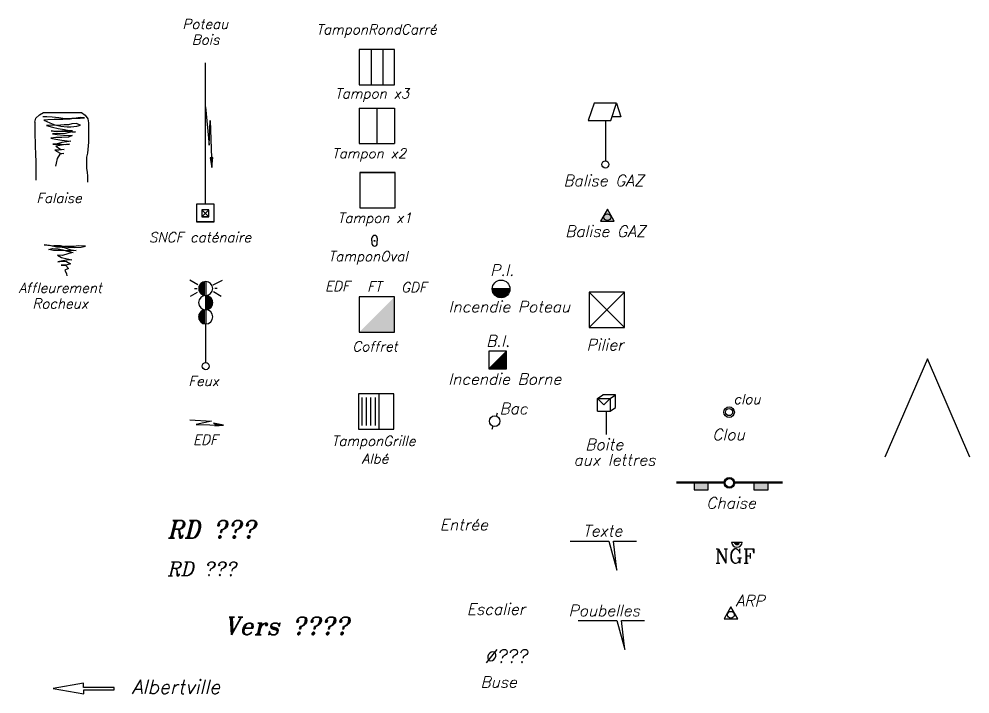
# Model space of a CAD drawing. Header units: metres. Extents: x 9606 to 9900, y 4805 to 4952.
# Drawn here: x 9819.15 to 9846.07, y 4913.06 to 4932.16 of the extents above; entities that cross this region are included whole.
import ezdxf

# ---------------------------------------------------------------- set-up
doc = ezdxf.new("R2010")
doc.units = ezdxf.units.M
doc.header["$LTSCALE"] = 2
doc.layers.add('Bati Seuil', color=7, linetype='Continuous', lineweight=50)
for name, color, linetype in [('Bati Texte', 7, 'Continuous'), ('Cadastre Texte', 150, 'Continuous'), ('Escalier Texte', 7, 'Continuous'), ('Légende Topo', 7, 'Continuous'), ('Mobilier Urbain Symbole', 7, 'Continuous'), ('Mobilier Urbain Texte', 7, 'Continuous'), ('Mur', 7, 'Continuous'), ('Relief Rocher', 15, 'Continuous'), ('Res Aep Symbole', 140, 'Continuous'), ('Res Aep Texte', 7, 'Continuous'), ('Res Elec Symbole', 1, 'Continuous'), ('Res Elec Texte', 1, 'Continuous'), ('Res EP Symbole', 142, 'Continuous'), ('Res EP Texte', 142, 'Continuous'), ('Res Equipement Incendie', 140, 'Continuous'), ('Res Gaz', 30, 'Continuous'), ('Res Gaz Symbole', 30, 'Continuous'), ('Res Gaz Texte', 30, 'Continuous'), ('Res Téléphone Texte', 3, 'Continuous'), ('Signalisation Verticale Symbole', 7, 'Continuous'), ('SNCF Symbole', 7, 'Continuous'), ('Station Symbole', 1, 'Continuous'), ('Station Texte', 7, 'Continuous'), ('Voirie Texte', 7, 'Continuous')]:
    doc.layers.add(name, color=color, linetype=linetype)
doc.styles.add('17', font='romans.shx', dxfattribs={"oblique": 13.5, "height": 0.9})
doc.styles.add('COMP', font='complex.shx')
doc.styles.add('Cotation Alti', font='romans.shx', dxfattribs={"oblique": 13.49999999999998, "height": 0.28})
doc.styles.add('Romanc', font='romanc.shx', dxfattribs={"oblique": 13.5, "height": 0.4})
doc.styles.add('Romant', font='romant.shx', dxfattribs={"oblique": 13.5, "height": 0.5})

# ---------------------------------------------------------------- blocks, each defined once
blk = doc.blocks.new('Bac')
for p, q in [((0.05037568765692413, 0.1418779933592305), (0.08452832838520408, 0.238065427809488)), ((-0.04994415317196399, -0.1406626208918169), (-0.08409679401665926, -0.2368500554584898))]:
    blk.add_line(p, q)
blk.add_circle((0, 0), 0.15)
blk = doc.blocks.new('Boite au lettre')
at = {"flags": 128}
for points in [[(-0.2568285468732938, 1.021535643361858), (-0.1031714531127363, 1.120464356834418)], [(0.2568285469897091, 0.7604643567319727), (0.2568285469897091, 1.120464356834418), (-0.1031714531127363, 1.120464356834418)], [(0.1031714532291517, 1.021535643361858), (0.2568285469897091, 1.120464356834418)], [(-0.2568285468732938, 1.021535643361858), (-0.07682854682207108, 0.8415356433106354), (0.1031714532291517, 1.021535643361858)], [(-0.2568285468732938, 0.6615356432594126), (-0.2568285468732938, 1.021535643361858)], [(-0.2568285468732938, 1.021535643361858), (0.1031714532291517, 1.021535643361858)], [(0.1031714532291517, 1.021535643361858), (0.1031714532291517, 0.6615356432594126)], [(-0.2568285468732938, 0.6615356432594126), (0.1031714532291517, 0.6615356432594126)], [(0, 0), (0, 0.6615356432594126)], [(0.1031714532291517, 0.6615356432594126), (0.2568285469897091, 0.7604643567319727)]]:
    blk.add_lwpolyline(points, dxfattribs=at)
blk = doc.blocks.new('Station')
at = {"layer": 'Station Symbole', "color": 0}
blk.add_lwpolyline([(0, 0.2239999999292195), (-0.1939896905096248, -0.1120000000228174), (0.1939896905096248, -0.1119999999646097)], close=True, dxfattribs=at)
blk.add_circle((0, 0), 0.09600000000000003, dxfattribs=at)
blk = doc.blocks.new('AffleurementRocheux')
blk.add_lwpolyline([(-0.3711816119030118, 0.8633700138889253), (-0.1820216979831457, 0.8625940517522395), (0.02641125395894051, 0.8189703384414315), (0.2219953751191497, 0.8039121017791331), (0.404731082264334, 0.8174184141680598), (0.5317891929298639, 0.8402251470834017), (0.3219289416447282, 0.848862498998642), (0.2091467520222068, 0.8324771150946617), (0.06923992559313774, 0.8382347943261266), (-0.0642429031431675, 0.8297106632962823), (-0.1770250927656889, 0.8133252798579633), (-0.2962314891628921, 0.8112221700139344), (-0.4903880078345537, 0.8612669040448964), (-0.6367194596678019, 0.8813077863305807), (-0.441135129891336, 0.8662490858696401), (-0.2534028170630336, 0.8304866258986294), (-0.07209471147507429, 0.8090064395219088), (0.1142099993303418, 0.738257481250912), (0.2605412416160107, 0.7182170636951923), (0.1270586219616234, 0.7096924684010446), (-0.02712463773787022, 0.7090291264466941), (-0.1877321037463844, 0.7226480590179563), (-0.3768922267481685, 0.7234244858846068), (-0.5089472457766533, 0.7498863888904452), (-0.4025892624631524, 0.7805540473200381), (-0.241981795988977, 0.766935114748776), (-0.1099267778918147, 0.7404732112772763), (0.04925308702513576, 0.6918677808716893), (0.1813081055879593, 0.6654058774001896), (0.02569745341315866, 0.6297555733472109), (-0.1234892010688782, 0.579823459032923), (-0.2633962370455265, 0.5855816029943526), (-0.1470450437627733, 0.5177117167040706), (0.00571061484515667, 0.4833885603584349), (0.1377656329423189, 0.4569266568869352), (0.004283013287931681, 0.4484020620584488), (-0.108499176800251, 0.4320166781544685), (-0.2498338134028018, 0.4027883233502507), (-0.1370516242459416, 0.419173707254231), (-0.01142081199213862, 0.4069940783083439), (0.1049303812906146, 0.3391241915524006), (-0.01570382574573159, 0.3020350486040115), (-0.1556106526404619, 0.3077927278354764), (-0.02998004946857691, 0.2956135631538928), (0.04354268126189709, 0.208478756248951), (-0.05639088619500399, 0.1635283594951034), (-0.01142081245779991, 0.06355104688555002), (0, 0)])
blk = doc.blocks.new('Chaise')
for p, q in [((-1.5, 0.03000000002793968), (-0.1500000000232831, 0.03000000002793968)), ((-1.5, 0), (-0.1500000000232831, 0)), ((-0.5978346944320947, 0), (-0.9978346944553778, 0)), ((-0.9978346944553778, 0), (-0.9978346944553778, -0.2000000000116415)), ((-0.5978346944320947, -0.2000000000116415), (-0.5978346944320947, 0)), ((0.1500000000232831, 0.03000000002793968), (1.5, 0.03000000002793968)), ((0.1500000000232831, 0), (1.5, 0)), ((1.094194776844233, 0), (0.6941947768209502, 0)), ((0.6941947768209502, 0), (0.6941947768209502, -0.2000000000116415)), ((1.094194776844233, -0.2000000000116415), (1.094194776844233, 0)), ((-0.9978346944553778, -0.2000000000116415), (-0.5978346944320947, -0.2000000000116415)), ((0.6941947768209502, -0.2000000000116415), (1.094194776844233, -0.2000000000116415))]:
    blk.add_line(p, q)
for radius in [0.15, 0.12]:
    blk.add_circle((0, 0), radius)
for points in [[(-0.9978346944553778, -0.2000000000116415), (-0.5978346944320947, 0), (-0.5978346944320947, -0.2000000000116415)], [(-0.9978346944553778, -0.2000000000116415), (-0.9978346944553778, 0), (-0.5978346944320947, 0)], [(0.6941947768209502, 0), (1.094194776844233, 0), (0.6941947768209502, -0.2000000000116415)], [(0.6941947768209502, -0.2000000000116415), (1.094194776844233, 0), (1.094194776844233, -0.2000000000116415)]]:
    blk.add_solid(points)
blk = doc.blocks.new('Clou')
for radius in [0.15, 0.1]:
    blk.add_circle((0, 0), radius)
at = {"style": 'Cotation Alti', "oblique": 13.49999999999998}
blk.add_text('clou', height=0.28, dxfattribs=at).set_placement((0.1226293285193378, 0.2295332630028497))
blk = doc.blocks.new('Coffret')
for p, q in [((1, 1), (0, 1)), ((0, 1), (0, 0)), ((1, 0), (1, 1)), ((0, 0), (1, 0))]:
    blk.add_line(p, q)
blk.add_solid([(0, 0), (1, 0), (1, 1)])
blk = doc.blocks.new('EDF')
for p, q in [((-0.4005120005458593, 0.08482373086735606), (0.2164632300846279, 0.04693290888099)), ((0.2164632300846279, 0.04693290888099), (-0.2164632299682125, -0.04693290893919766)), ((-0.2164632299682125, -0.04693290893919766), (0.5557989716762677, -0.06515985552687198)), ((0.5557989716762677, -0.06515985552687198), (0.2768472734605893, -0.01345113437855616)), ((0.2768472734605893, -0.01345113437855616), (0.3671748298220336, -0.06070794508559629)), ((0.3671748298220336, -0.06070794508559629), (0.3078552201623097, -0.09094050253042951)), ((0.3078552201623097, -0.09094050253042951), (0.5557989716762677, -0.06515985552687198))]:
    blk.add_line(p, q)
for points in [[(0.5557989716762677, -0.06515985552687198), (0.2768472734605893, -0.01345113437855616), (0.3671748298220336, -0.06070794508559629)], [(0.3671748298220336, -0.06070794508559629), (0.3078552201623097, -0.09094050253042951), (0.5557989716762677, -0.06515985552687198)]]:
    blk.add_solid(points)
blk = doc.blocks.new('Falaise')
for points in [[(-0.02653281344100833, 1.644304246176034), (4.656612873077393e-10, 1.750388327054679), (0.1061302372254431, 1.847632399294525), (0.2122609838843346, 1.909514779690653), (0.6456280704587698, 1.909514779690653), (0.7606029184535146, 1.918355119880289), (1.185125394258648, 1.918355119880289), (1.29125614091754, 1.909514779690653), (1.39738688711077, 1.838792059570551), (1.468140718061477, 1.732707647141069), (1.485829430632293, 1.617783226072788), (1.485829430166632, 1.078522150870413), (1.47698481939733, 0.9724380704574287), (1.468140717595816, 0.8663539895787835), (1.459296616725624, 0.7602695766836405), (1.432763802353293, 0.6541854967363179), (1.432763802818954, 0.32709258235991), (1.450452514924109, 0.2210085019469261), (1.459296616725624, 0.1149244206026196), (1.459296616259962, -0.05304204020649195)], [(-0.02653281387873108, 1.644304244425939), (-0.02653281344100833, 1.228807931765914), (-0.01768871210515499, 1.113883510697633), (-0.01768871210515499, 0.901715349406004), (-0.008844610303640366, 0.7956309369765222), (-0.008844610769301653, 0.6807065168395638), (0, 0.5746224359609187), (0, 0)], [(0.1940556857734919, 1.80263327434659), (0.3119833227247, 1.80263327434659), (0.4593929955735803, 1.790845711715519), (0.6488236738368869, 1.775190014857799), (0.7620055638253689, 1.752520184032619), (0.8966923095285892, 1.749093369115144), (1.015533487312496, 1.754728083964437), (1.150220233481377, 1.751301269978285), (1.256611313670874, 1.753541991580278), (1.375452356878668, 1.759177197702229), (1.265665939543396, 1.769391506444663), (1.072124498896301, 1.743392922915518), (0.9691288899630308, 1.728696679230779), (0.8627378093078732, 1.726455956697464), (0.7597422008402646, 1.711759713012725), (0.6375055518001318, 1.718580520246178), (0.5186645081266761, 1.712945314124227), (0.3341776933521032, 1.702796245925128), (0.2277866126969457, 1.700555523391813), (0.3952958304435015, 1.62578997341916), (0.5311143649742007, 1.569147078320384), (0.7042830572463572, 1.522686652373523), (0.883110717870295, 1.504530684091151), (0.9895017985254526, 1.506771406158805), (1.158142910338938, 1.525982495862991), (1.257743048481643, 1.553134261630476), (1.137770215980709, 1.600715135689825), (1.018929039128125, 1.595080421306193), (0.9193289009854198, 1.567928655538708), (0.8004877232015133, 1.562293940689415), (0.6940966434776783, 1.560053218156099), (0.5786509374156594, 1.54196298122406), (0.4156686589121819, 1.551056841854006), (0.2968274815939367, 1.545422127004713), (0.4699961738660932, 1.498961701057851), (0.6273191110230982, 1.461562225595117), (0.8095421092584729, 1.430951226968318), (0.9227241324260831, 1.408280905336142), (1.032511004246771, 1.39806619239971), (0.897824258543551, 1.401493007317185), (0.729183011688292, 1.382282409351319), (0.5446963310241699, 1.372132849413902), (0.4315143078565598, 1.394803171046078), (0.5695965252816677, 1.378920834511518), (0.7416331088170409, 1.385676401667297), (0.9046152010560036, 1.376581963151693), (1.014401752501726, 1.366367163136601), (1.120792833156884, 1.368607885669917), (0.9895015582442284, 1.359579178038985), (0.8027513804845512, 1.308669638354331), (0.6114736227318645, 1.323431614320725), (0.4677325710654259, 1.311009001452476), (0.6058144681155682, 1.295126577839255), (0.784642128739506, 1.276970609556884), (0.9227242125198245, 1.261088764294982), (1.029115292709321, 1.263329486362636), (0.9204605296254158, 1.220328205730766), (0.735973714850843, 1.210179137066007), (0.5639371308498085, 1.203423569910228), (0.4201960791833699, 1.19100095750764), (0.5616736342199147, 1.162663590162992), (0.7314466689713299, 1.128658107016236), (0.8819786636158824, 1.116169676184654), (0.9917654013261199, 1.105955454520881), (0.876319695264101, 1.087865218054503), (0.7359737944789231, 1.062986996024847), (0.5990236857905984, 1.025653339456767), (0.4801826421171427, 1.020018133334816), (0.5865735886618495, 1.022259347140789), (0.7212603343650699, 1.018832532688975), (0.8434969838708639, 1.012011724989861), (0.9498880635946989, 1.014252447523177), (0.7812468176707625, 0.9950418495573103), (0.6782512082718313, 0.9803456054069102), (0.5628055026754737, 0.9622553684748709), (0.6929647489450872, 0.8773079281672835), (0.8027513003908098, 0.8670931281521916), (0.646560151129961, 0.8512765234336257), (0.5401687510311604, 0.8490357142873108), (0.6827782285399735, 0.7674817745573819), (0.7925651003606617, 0.757267062086612), (0.6771193938329816, 0.7391768251545727), (0.6046825735829771, 0.6123812873847783), (0.5729918368160725, 0.4833122929558158), (0.5560143734328449, 0.3983971830457449)]]:
    blk.add_lwpolyline(points)
blk = doc.blocks.new('Pilier')
for p, q in [((0, 1), (1, 0)), ((0, 0), (1, 1)), ((1, 1), (0, 1)), ((0, 1), (0, 0)), ((1, 0), (1, 1)), ((0, 0), (1, 0))]:
    blk.add_line(p, q)
blk = doc.blocks.new('Repère NGF')
blk.add_hatch(color=256).paths.add_polyline_path([(-0.07499999995343387, -5.820766091346741e-11, 1), (0.07499999995343387, -5.820766091346741e-11)])
for p in [(-0.1500000000232831, -1.164153218269348e-10), (-0.1500000000232831, 0)]:
    blk.add_line(p, (0.1500000000232831, 0))
for radius, start, end in [(0.15, 180, 0), (0.075, 180.0000000155543, 359.9999999844458)]:
    blk.add_arc((0, 0), radius, start, end)
at = {"style": 'COMP'}
blk.add_text('NGF', height=0.4, dxfattribs=at).set_placement((-0.6210663023808604, -0.5980350458119515))
blk = doc.blocks.new('SNCF caténaire')
for p, q in [((7.981450107763521e-05, 0.2517003255097734), (7.981450107763521e-05, 4.260221592521702)), ((7.981450107763521e-05, 3.014077873611313), (0.1103934333823418, 1.925808647479244)), ((0.1103934333823418, 1.925808647479244), (0.1333933124387841, 2.62321981005789)), ((0.1333933124387841, 2.62321981005789), (0.1870619139735936, 1.28970664310873)), ((0.2113787323160068, 1.575512360520406), (0.1325053761029267, 1.572084913540493)), ((0.1325053761029267, 1.572084913540493), (0.1870619139735936, 1.28970664310873)), ((0.1870619139735936, 1.28970664310873), (0.2113787323160068, 1.575512360520406)), ((0.2500798145010776, 0.2517003255097734), (-0.2499201854989224, 0.2517003255097734)), ((-0.2499201854989224, 0.2517003255097734), (-0.2499201854989224, -0.2482996744902266)), ((0.1000000000003638, -0.1000000000003638), (-0.1000000000003638, 0.1000000000003638)), ((0.1000000000003638, 0.1000000000003638), (-0.1000000000003638, -0.1000000000003638)), ((0.2500798145010776, -0.2482996744902266), (0.2500798145010776, 0.2517003255097734)), ((0.2500798145010776, -0.2482996744902266), (-0.2499201854989224, -0.2482996744902266)), ((-0.2499201854989224, -0.2482996744902266), (0.2500798145010776, -0.2482996744902266))]:
    blk.add_line(p, q)
blk.add_lwpolyline([(-0.1000000000003638, -0.1000000000003638), (0.1000000000003638, -0.1000000000003638), (0.1000000000003638, 0.1000000000003638), (-0.1000000000003638, 0.1000000000003638)], close=True)
blk.add_lwpolyline([(0.1000000000003638, -0.1000000000003638), (-0.1000000000003638, -0.1000000000003638)])
blk.add_solid([(0.1870619139735936, 1.28970664310873), (0.1325053761029267, 1.572084913540493), (0.2113787323160068, 1.575512360520406)])
blk = doc.blocks.new('Tampon Oval')
for p, q in [((-0.0750000000698492, 0), (-0.0750000000698492, 0.07810598536161706)), ((-0.0750000000698492, 0), (-0.0750000000698492, -0.07525598653592169)), ((0.07499999995343387, 0.07810598536161706), (0.07499999995343387, 0)), ((0.07499999995343387, -0.07525598653592169), (0.07499999995343387, 0))]:
    blk.add_line(p, q)
blk.add_circle((0, 0), 0.01356864393468814)
for centre, start, end in [((0, 0.07810598536161706), 0, 180), ((0, -0.07525598653592169), 180, 0)]:
    blk.add_arc(centre, 0.0750000000698492, start, end)
blk = doc.blocks.new('Tampon x1')
for p, q in [((1, 1), (0, 1)), ((0, 1), (0, 0)), ((1, 0), (1, 1)), ((0, 0), (1, 0))]:
    blk.add_line(p, q)
blk.add_lwpolyline([(0, 1), (1, 1)])
blk = doc.blocks.new('Tampon x3')
for p, q in [((0.9999999999999996, 1), (-4.440892098500626e-16, 0.9999999999999991)), ((-4.440892098500626e-16, 0.9999999999999991), (0, 0)), ((0.3333299999999996, 0.9999999999999991), (0.3333300000000001, 0)), ((0.6666599999999996, 0.9999999999999991), (0.66666, 0)), ((1, 0), (0.9999999999999996, 1)), ((0, 0), (1, 0))]:
    blk.add_line(p, q)
blk = doc.blocks.new('*X72')
at = {"color": 0}
for p, q in [((4.800000000000001, 41.17469826296496), (4.800000000000001, 41.32149445248782)), ((4.8375, 41.1141769759634), (4.8375, 41.38201573948938)), ((4.875000000000001, 41.08175628044843), (4.875000000000001, 41.41443643500435)), ((4.912500000000001, 41.06210941784618), (4.912500000000001, 41.4340832976066)), ((4.950000000000001, 41.05137126450478), (4.950000000000001, 41.444821450948))]:
    blk.add_line(p, q, dxfattribs=at)
blk = doc.blocks.new('*X73')
at = {"color": 0}
for p, q in [((4.987500000000001, 41.44810160088905), (4.987500000000001, 41.85189839911095)), ((5.025, 41.45188996981265), (5.025, 41.84811003018734)), ((5.062500000000001, 41.46313185247887), (5.062500000000001, 41.83686814752113)), ((5.100000000000001, 41.48332869156629), (5.100000000000001, 41.81667130843372)), ((5.137500000000001, 41.51648428724624), (5.137500000000001, 41.78351571275376)), ((5.175000000000001, 41.57885883013918), (5.175000000000001, 41.72114116986081))]:
    blk.add_line(p, q, dxfattribs=at)
blk = doc.blocks.new('*X74')
at = {"color": 0}
for p, q in [((4.800000000000001, 41.98195995841382), (4.800000000000001, 42.11804004158618)), ((4.8375, 41.91894059455261), (4.8375, 42.18105940544739)), ((4.875000000000001, 41.88595370088515), (4.875000000000001, 42.21404629911486)), ((4.912500000000001, 41.86606167133943), (4.912500000000001, 42.23393832866058)), ((4.950000000000001, 41.85521055149798), (4.950000000000001, 42.24478944850202))]:
    blk.add_line(p, q, dxfattribs=at)
blk = doc.blocks.new('Feux')
for p, q in [((-0.2262719609242073, 2.302297892830813), (-0.453399900265925, 2.43061292888026)), ((0.2112894038939425, 2.304966438331655), (0.4769322266461118, 2.432959907995763)), ((-0.2379697739135432, 2.191045781986968), (-0.315502911964869, 2.193143294432573)), ((0, 2.396192715452628), (0, 1.999999999999908)), ((0.2598098038717699, 2.207513669409573), (0.3261309415842479, 2.210443565514526)), ((-0.2440557983255901, 2.080041585476157), (-0.4386278761693749, 1.971849620114756)), ((0, 1.999999999999908), (0, 1.596192715452695)), ((0.2197010294030417, 2.111668218677214), (0.4413488480110065, 1.983017479568312)), ((0, 1.596192715452695), (0, 1.200000000000124)), ((0, 0.09999999999995168), (0, 1.200000000000003))]:
    blk.add_line(p, q)
blk.add_circle((0, 0), 0.1)
for centre, radius, start, end in [((8.881784197001252e-16, 2.198096357726307), 0.1980963577261932, 89.99999999999973, 269.9999999999997), ((0, 2.198096357726307), 0.1980963577263211, 270, 89.99999999999999), ((8.881784197001252e-16, 1.798096357726301), 0.2019036422737415, 90, 269.9999999999997), ((8.881784197001252e-16, 1.798096357726301), 0.2019036422736775, 270.0000000000002, 90.00000000000021), ((0, 1.396192715452692), 0.2000000000000028, 90, 270), ((0, 1.396192715452834), 0.2000000000000028, 270, 90)]:
    blk.add_arc(centre, radius, start, end)
for name in ['*X74', '*X73', '*X72']:
    blk.add_blockref(name, (-4.98604493996165, -39.8519036422737))
blk = doc.blocks.new('Tampon x2')
for p, q in [((0, 1), (0, 0)), ((0, 1), (1, 1)), ((0.4999999999999996, 1), (0.5000000000000001, 0)), ((1, 1), (1, 0)), ((0, 0), (1, 0))]:
    blk.add_line(p, q)
blk = doc.blocks.new('Incendie Borne')
for p, q in [((0.25, 0.25), (-0.25, -0.25)), ((0.25, 0.25), (-0.25, 0.25)), ((-0.25, 0.25), (-0.25, -0.25)), ((0.25, 0.2217157287525381), (-0.221715728752538, -0.2499999999999999)), ((0.25, 0.1934314575050762), (-0.1934314575050761, -0.2499999999999999)), ((0.25, 0.1651471862576143), (-0.1651471862576142, -0.2499999999999999)), ((0.25, 0.1368629150101524), (-0.1368629150101525, -0.2500000000000001)), ((0.25, 0.1085786437626904), (-0.1085786437626905, -0.2500000000000001)), ((0.25, 0.08029437251522853), (-0.08029437251522847, -0.2499999999999999)), ((0.25, 0.05201010126776662), (-0.05201010126776662, -0.25)), ((0.25, 0.02372583002030472), (-0.02372583002030476, -0.2500000000000001)), ((0.25, -0.25), (0.25, 0.25)), ((-0.25, -0.25), (0.25, -0.25)), ((0.25, -0.004558441227157206), (0.004558441227157206, -0.25)), ((0.25, -0.03284271247461915), (0.03284271247461912, -0.25)), ((0.25, -0.06112698372208103), (0.06112698372208103, -0.25)), ((0.25, -0.08941125496954294), (0.08941125496954294, -0.25)), ((0.25, -0.1176955262170049), (0.1176955262170049, -0.25)), ((0.25, -0.1459797974644668), (0.1459797974644668, -0.25)), ((0.25, -0.1742640687119286), (0.1742640687119287, -0.25)), ((0.25, -0.2025483399593906), (0.2025483399593906, -0.25)), ((0.25, -0.2308326112068525), (0.2308326112068525, -0.25))]:
    blk.add_line(p, q)
blk = doc.blocks.new('Incendie Poteau')
for points in [[(0.25, 0), (-0.25, 0)], [(0.2491987158875422, -0.02), (-0.2491987158875422, -0.02)], [(0.2467792535850613, -0.04), (-0.2467792535850613, -0.04)], [(0.2426932219902319, -0.06), (-0.2426932219902319, -0.06)], [(0.2368543856465402, -0.08), (-0.2368543856465402, -0.08)], [(0.229128784747792, -0.1), (-0.229128784747792, -0.1)], [(0.2193171219946131, -0.12), (-0.2193171219946131, -0.12)], [(0.2071231517720798, -0.14), (-0.2071231517720798, -0.14)], [(0.1920937271229854, -0.16), (-0.1920937271229855, -0.16)], [(0.1734935157289747, -0.18), (-0.1734935157289747, -0.18)], [(0.15, -0.2), (-0.15, -0.2)], [(0.1187434208703792, -0.22), (-0.1187434208703792, -0.22)], [(0.07000000000000008, -0.24), (-0.07000000000000012, -0.24)]]:
    blk.add_lwpolyline(points)
blk.add_circle((0, 0), 0.25)
blk = doc.blocks.new('A$C2F0D537B')
at = {"flags": 128}
for points in [[(-1.213894080021419, 3.119066724728327), (0.3767310142284259, 3.119066724728327), (0.7953125471249223, 4.332675437792204), (1.08832131663803, 3.370157706725877), (0.4633339258143678, 3.370157706725877)], [(0.7953125471249223, 4.332675437792204), (-0.7953125471249223, 4.332675437792204), (-1.213894080021419, 3.119066724728327)], [(0, 3.119066724728327), (0, 0.25)]]:
    blk.add_lwpolyline(points, dxfattribs=at)
blk.add_circle((0, 0), 0.25)
blk = doc.blocks.new('A$C638A3392')
blk.add_hatch(color=256).paths.add_polyline_path([(-4.656612873077393e-10, 0.2239999999292195), (-0.1939896902767941, -0.1120000004593749), (0.1939896907424554, -0.1119999995280523)])
blk.add_lwpolyline([(-4.656612873077393e-10, 0.2239999999292195), (-0.1939896902767941, -0.1120000004593749), (0.1939896907424554, -0.1119999995280523)], close=True)
blk.add_circle((0, 0), 0.09600000000039335)
blk = doc.blocks.new('A$C607253EB')
at = {"color": 0, "linetype": 'ByBlock'}
for p, q in [((0.09680989587468503, 0.8999999999996362), (0.09680989587468503, 0.1000000000003638)), ((0.221809895874685, 0.8999999999996362), (0.221809895874685, 0.1000000000003638)), ((0.346809895874685, 0.8999999999996362), (0.346809895874685, 0.1000000000003638)), ((0.471809895874685, 0.8999999999996362), (0.471809895874685, 0.1000000000003638))]:
    blk.add_line(p, q, dxfattribs=at)
blk.add_lwpolyline([(0, 0), (1, 0), (1, 1), (0, 1)], close=True)
blk.add_lwpolyline([(0.5833333333339397, 0), (0.5833333333339397, 1)])

msp = doc.modelspace()

# ---------------------------------------------------------------- linework, layer by layer
at = {"layer": 'Bati Seuil', "flags": 128}
msp.add_lwpolyline([(9832.577527253685, 4918.116113931436, 0, 0, 0), (9832.577527253683, 4918.636149109993, 0.3, 0, 0), (9832.57752725357, 4919.112764474787, 0, 0, 0)], format="xyseb", dxfattribs=at)
at = {"layer": 'Cadastre Texte', "color": 252, "lineweight": 30, "flags": 128}
msp.add_lwpolyline([(9846.069852159688, 4919.763926360445), (9844.86362246369, 4922.542492005361), (9843.657392767689, 4919.763926360445)], dxfattribs=at)
at = {"layer": 'Escalier Texte', "flags": 128}
msp.add_lwpolyline([(9832.613387582374, 4915.844244558121, 0, 0, 0), (9832.613387582373, 4916.483536338095, 0.3, 0, 0), (9832.61338758226, 4916.999659979535, 0, 0, 0)], format="xyseb", dxfattribs=at)
at = {"layer": 'Légende Topo', "flags": 128}
msp.add_lwpolyline([(9834.753765839514, 4917.383047218243), (9835.847351724196, 4917.383047218243), (9836.075183479275, 4916.56153294689), (9835.981277908408, 4917.383047218243), (9836.634870202732, 4917.383047218243)], dxfattribs=at)
at = {"layer": 'Légende Topo'}
msp.add_lwpolyline([(9820.115237222244, 4913.212054230956), (9820.983903207958, 4913.057097180956), (9820.983182307958, 4913.17761881667), (9821.850910429386, 4913.17761881667), (9821.850910429386, 4913.242708102384), (9820.981713893672, 4913.242708102384), (9820.981713893672, 4913.365358880956)], close=True, dxfattribs=at)
at = {"layer": 'Mobilier Urbain Texte', "flags": 128}
msp.add_lwpolyline([(9834.976521942997, 4915.134054923249), (9836.07010782768, 4915.134054923249), (9836.297939582759, 4914.312540651897), (9836.204034011891, 4915.134054923249), (9836.857626306215, 4915.134054923249)], dxfattribs=at)
at = {"layer": 'Res EP Symbole', "flags": 128}
msp.add_lwpolyline([(9832.118047242966, 4913.935738479741, 0, 0, 0), (9832.118047242966, 4914.375162467876, 0.1620861166118266, 0, 0), (9832.118047242966, 4914.693961676062, 0, 0, 0)], format="xyseb", dxfattribs=at)
at = {"layer": 'Voirie Texte', "flags": 128}
msp.add_lwpolyline([(9824.361823993331, 4914.977121425152, 0, 0, 0), (9821.117462316473, 4914.977121425152, 0.5, 0, 0), (9819.694947721498, 4914.977121425152, 0, 0, 0)], format="xyseb", dxfattribs=at)

# ---------------------------------------------------------------- block references
at = {"layer": 'Légende Topo'}
for name, p in [('Tampon x3', (9828.785608566503, 4930.2975130084)), ('Tampon x2', (9828.785608566503, 4928.641142500483)), ('Tampon x1', (9828.797336539465, 4926.816989061058)), ('Tampon Oval', (9829.21886066876, 4925.883825077902)), ('Coffret', (9828.782654535884, 4923.297656253543)), ('Chaise', (9839.259515586586, 4919.033187304703))]:
    msp.add_blockref(name, p, dxfattribs=at)
at = {"layer": 'Mobilier Urbain Symbole'}
msp.add_blockref('Boite au lettre', (9835.77919355541, 4920.401730692131), dxfattribs=at)
at = {"layer": 'Mur'}
msp.add_blockref('Pilier', (9835.294855847485, 4923.434532521809), dxfattribs=at)
at = {"layer": 'Relief Rocher'}
for name, p in [('Falaise', (9819.631147583268, 4927.601686934569)), ('AffleurementRocheux', (9820.505730569623, 4924.889406464229))]:
    msp.add_blockref(name, p, dxfattribs=at)
at = {"layer": 'Res Aep Symbole'}
msp.add_blockref('Bac', (9832.616175884996, 4920.780025804993), dxfattribs=at)
at = {"layer": 'Res Elec Symbole'}
msp.add_blockref('EDF', (9824.384143261359, 4920.735044923818), dxfattribs=at)
at = {"layer": 'Res EP Symbole'}
msp.add_blockref('A$C607253EB', (9828.75946459206, 4920.552042885854), dxfattribs=at)
at = {"layer": 'Res Equipement Incendie'}
for name, p in [('Incendie Poteau', (9832.798177657647, 4924.521311107924)), ('Incendie Borne', (9832.700632701128, 4922.508431510514))]:
    msp.add_blockref(name, p, dxfattribs=at)
at = {"layer": 'Res Gaz', "xscale": 0.4000000000232831, "yscale": 0.4000000000232831, "zscale": 0.4000000000232831, "rotation": 1.271489072712787e-07}
msp.add_blockref('A$C2F0D537B', (9835.750389837352, 4928.044127194757), dxfattribs=at)
at = {"layer": 'Res Gaz Symbole'}
msp.add_blockref('A$C638A3392', (9835.805537819788, 4926.552210844071), dxfattribs=at)
at = {"layer": 'Signalisation Verticale Symbole'}
msp.add_blockref('Feux', (9824.437527630764, 4922.336332780719), dxfattribs=at)
at = {"layer": 'SNCF Symbole'}
msp.add_blockref('SNCF caténaire', (9824.428100589403, 4926.665226396686), dxfattribs=at)
at = {"layer": 'Station Symbole'}
for name, p in [('Clou', (9839.252163490053, 4921.034898030009)), ('Repère NGF', (9839.47209890714, 4917.358907814438)), ('Station', (9839.302437059469, 4915.299584884789))]:
    msp.add_blockref(name, p, dxfattribs=at)

# ---------------------------------------------------------------- texts
at = {"layer": 'Bati Texte', "style": 'Cotation Alti', "oblique": 13.49999999999998}
msp.add_text('Entrée', height=0.32, dxfattribs=at).set_placement((9831.065265620224, 4917.689583310793))
at = {"layer": 'Escalier Texte', "style": 'Cotation Alti', "oblique": 13.49999999999998}
msp.add_text('Escalier', height=0.32, dxfattribs=at).set_placement((9831.830118188838, 4915.301818570995))
at = {"layer": 'Légende Topo', "style": 'Cotation Alti', "oblique": 13.49999999999998}
for s, height, p in [('Poteau', 0.28, (9823.781994604356, 4931.881888579701)), ('TamponRondCarré', 0.28, (9827.567066016349, 4931.726354776566)), ('Bois', 0.28, (9824.046256158983, 4931.438211555758)), ('Tampon x3', 0.28, (9828.09806558513, 4929.914238894625)), ('Tampon x2', 0.28, (9828.014514852463, 4928.219176411143)), ('Falaise', 0.28, (9819.644965044807, 4926.95530013697)), ('Tampon x1', 0.28, (9828.175217904092, 4926.392405316499)), ('SNCF caténaire', 0.28, (9822.83177718959, 4925.845624123194)), ('TamponOval', 0.28, (9827.914311530629, 4925.306422301242)), ('Affleurement', 0.28, (9819.141146747239, 4924.412639159704)), ('Rocheux', 0.28, (9819.535334215154, 4923.968376171735)), ('Incendie Poteau', 0.32, (9831.313127827681, 4923.86013763558)), ('Pilier', 0.32, (9835.219589424498, 4922.782319447029)), ('Coffret', 0.28, (9828.591432552192, 4922.754634441228)), ('Feux', 0.28, (9823.949218250871, 4921.775554717304)), ('Incendie Borne', 0.32, (9831.305840179542, 4921.812258207416)), ('EDF', 0.28, (9824.08163249098, 4920.112321868357)), ('Clou', 0.32, (9838.778498115249, 4920.241307022082)), ('TamponGrille', 0.28, (9828.001300020265, 4920.080141189929)), ('Boite', 0.32, (9835.183552970935, 4919.959749451612)), ('Albé', 0.28, (9828.852099904581, 4919.577585026651)), ('aux lettres', 0.32, (9834.848261622477, 4919.52217210852)), ('Chaise', 0.32, (9838.608700015508, 4918.304131240488)), ('Texte', 0.32, (9835.117944920365, 4917.515411993355)), ('Buse', 0.32, (9832.21390861866, 4913.235979283291))]:
    msp.add_text(s, height=height, dxfattribs=at).set_placement(p)
at = {"layer": 'Mobilier Urbain Texte', "style": 'Cotation Alti', "oblique": 13.49999999999998}
msp.add_text('Poubelles', height=0.32, dxfattribs=at).set_placement((9834.709461960125, 4915.258489688093))
at = {"layer": 'Res Aep Texte', "style": 'Cotation Alti', "oblique": 13.49999999999998}
for s, p in [('P.I.', (9832.48960972337, 4924.897041050121)), ('B.I.', (9832.377439461212, 4922.892759657801)), ('Bac', (9832.753799994827, 4920.98096584039))]:
    msp.add_text(s, height=0.32, rotation=359.523369858544, dxfattribs=at).set_placement(p)
at = {"layer": 'Res Elec Texte', "style": 'Cotation Alti', "oblique": 13.49999999999998}
msp.add_text('EDF', height=0.28, dxfattribs=at).set_placement((9827.817797247502, 4924.459461804556))
at = {"layer": 'Res EP Texte', "style": 'Cotation Alti', "oblique": 13.49999999999998}
msp.add_text('%%c???', height=0.38, dxfattribs=at).set_placement((9832.327175429065, 4913.935738479742))
at = {"layer": 'Res Gaz Texte', "style": 'Cotation Alti', "oblique": 13.49999999999998}
for p in [(9834.561795849395, 4927.428805140786), (9834.613889943734, 4925.992889822337)]:
    msp.add_text('Balise GAZ', height=0.32, rotation=1.275657889418885e-07, dxfattribs=at).set_placement(p)
msp.add_text('GDF', height=0.28, dxfattribs=at).set_placement((9829.972099794786, 4924.429686532361))
at = {"layer": 'Res Téléphone Texte', "style": 'Cotation Alti', "oblique": 13.49999999999998}
msp.add_text('FT', height=0.28, dxfattribs=at).set_placement((9829.010506700542, 4924.452506762504))
at = {"layer": 'Station Texte', "style": 'Cotation Alti', "oblique": 13.49999999999998}
msp.add_text('ARP', height=0.32, rotation=359.523369858544, dxfattribs=at).set_placement((9839.43538906767, 4915.541657967065))
at = {"layer": 'Voirie Texte', "oblique": 13.5}
for s, height, style, p in [('RD ???', 0.5, 'Romant', (9823.341602994038, 4917.463395960777)), ('RD ???', 0.4, 'Romanc', (9823.341602994038, 4916.397005672966)), ('Vers ????', 0.5, 'Romant', (9824.956431657603, 4914.732765587483)), ('Albertville', 0.4, '17', (9822.340888785151, 4913.058236088671))]:
    msp.add_text(s, height=height, dxfattribs=dict(at, style=style)).set_placement(p)

doc.saveas('drawing.dxf')
